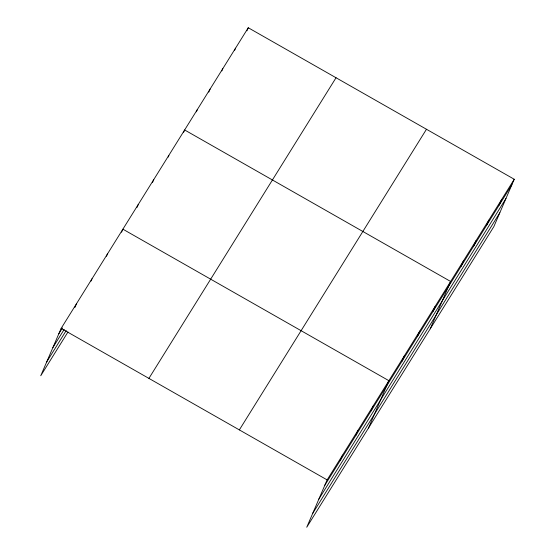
<?xml version="1.0" encoding="UTF-8"?>
<svg xmlns="http://www.w3.org/2000/svg" width="555" height="555" viewBox="0 0 555 555"><rect width="100%" height="100%" fill="white"/><g stroke="black" fill="none" stroke-linecap="round" stroke-linejoin="round"><path stroke-width="0.83" d="M514.249 179.258L327.131 479.902L306.742 527.25L493.86 226.606L514.249 179.258L248.258 27.75L61.14 328.394L40.751 375.742L67.987 331.973M74.925 307.428L76.576 303.592M91.02 281.094L92.012 278.79M106.463 256.285L107.455 253.989M121.566 232.254L122.891 229.18L388.882 380.688L368.492 428.037M137.009 207.445L138.327 204.379M152.445 182.644L153.763 179.577M168.214 157.072L168.873 155.539M183.65 132.27L184.642 129.967L450.632 281.475L430.236 328.824M196.373 111.826L197.365 109.529M208.77 92.151L210.088 89.084M221.82 70.936L222.812 68.64M234.543 50.498L235.535 48.195M246.94 30.816L248.258 27.75M340.257 460.47L342.567 455.1M355.693 435.668L358.003 430.298M371.129 410.86L373.446 405.49M402.007 361.256L404.317 355.887M417.443 336.455L419.753 331.085M432.879 311.646L435.189 306.277M461.045 266.4L463.356 261.03M473.769 245.955L476.079 240.586M486.492 225.517L488.802 220.148M499.216 205.073L501.526 199.703M58.823 333.763L62.458 327.929M52.864 347.617L64.213 329.379M46.717 361.888L66.239 330.523M148.913 378.392L336.039 77.749M239.351 429.903L426.476 129.26M324.814 485.271L511.939 184.628M318.848 499.125L505.973 198.482M312.701 513.396L499.826 212.752M61.14 328.394L327.131 479.902"/></g></svg>
